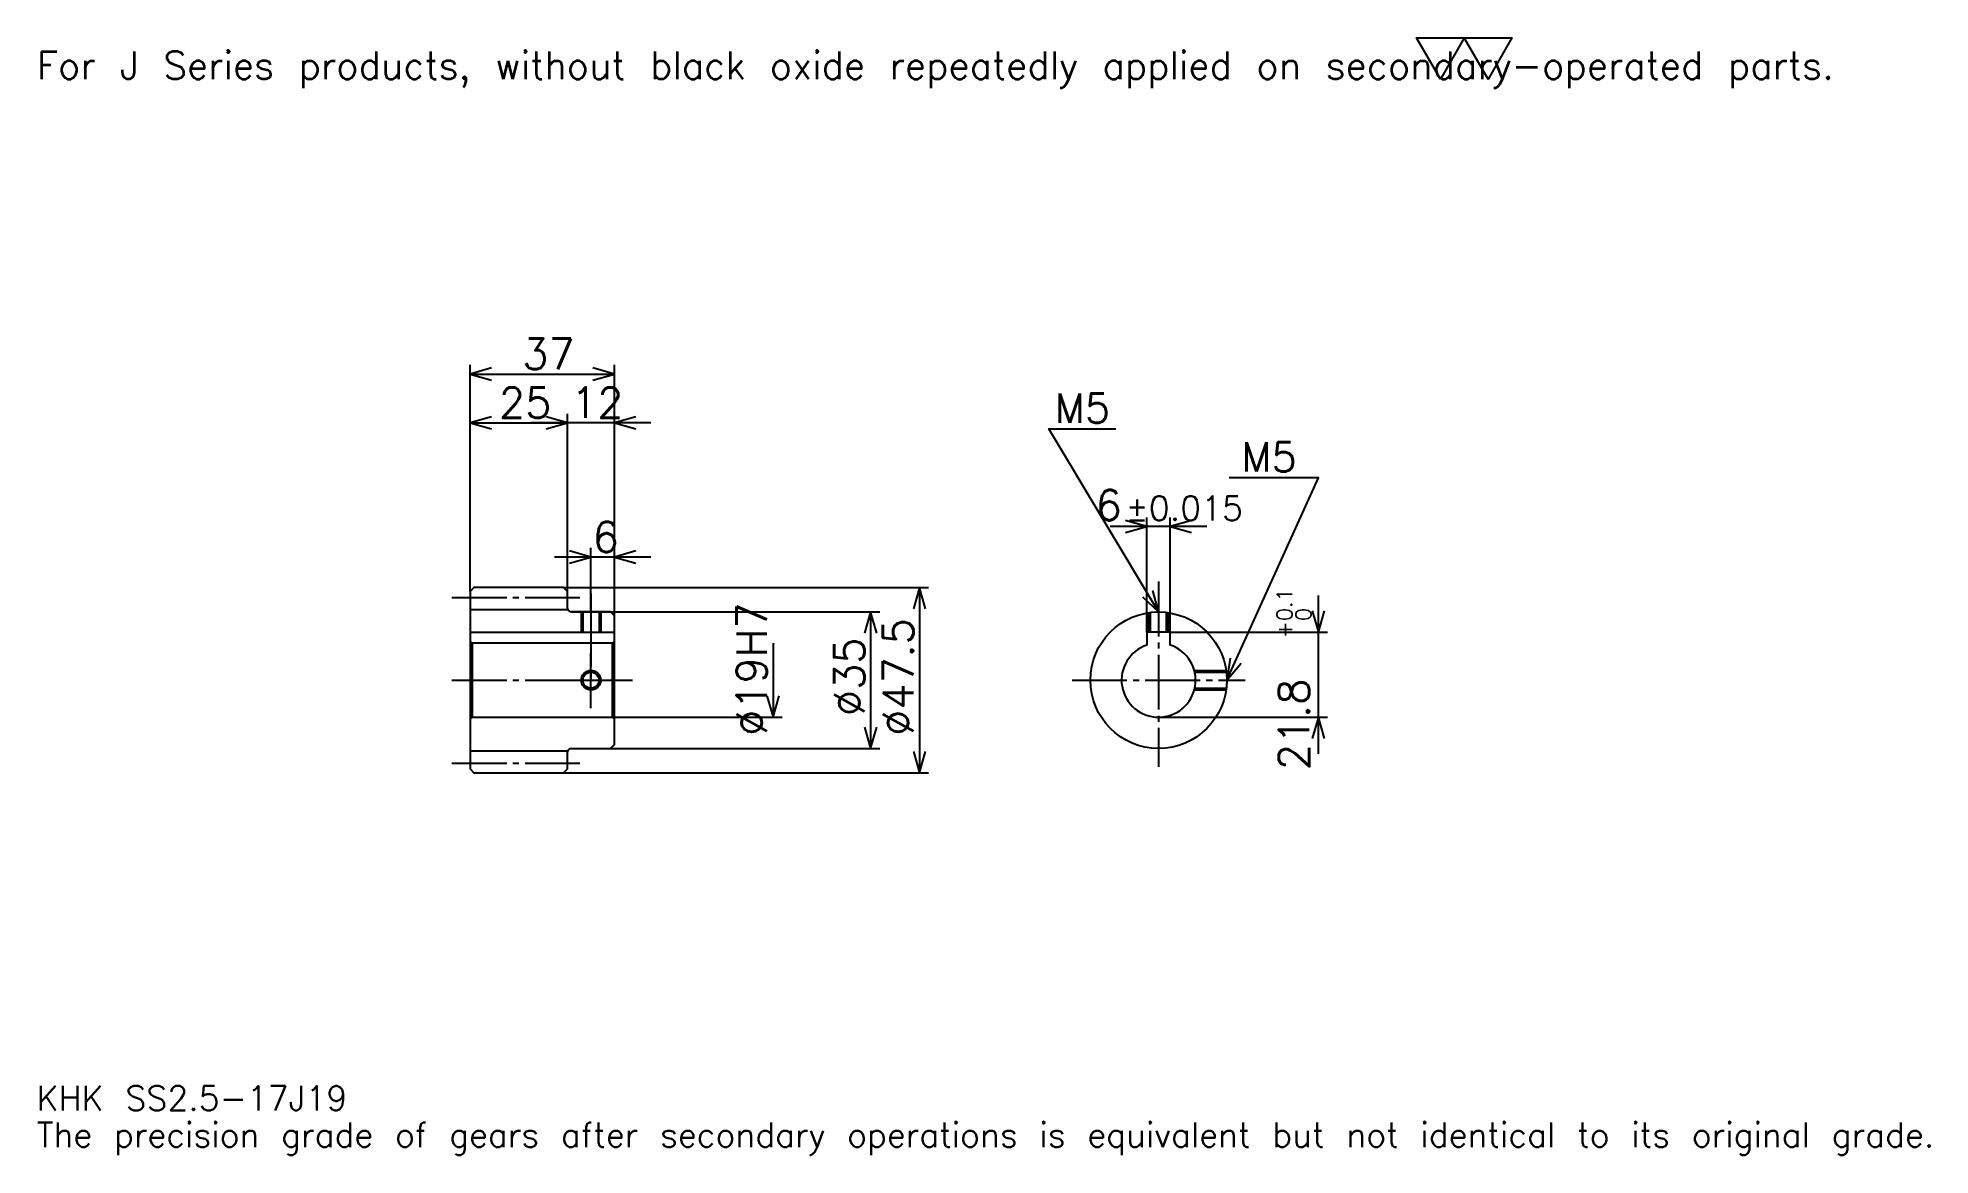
# Model space of a CAD drawing. Extents: x 16 to 501, y 6 to 292.
import ezdxf

# ---------------------------------------------------------------- set-up
doc = ezdxf.new("R2010")
doc.units = 0
doc.linetypes.add('DASHDOT', pattern=[18.782608, 14.086957, -1.565217, 1.565217, -1.565217])
doc.layers.get('0').update_dxf_attribs({"linetype": 'CONTINUOUS'})
doc.layers.add('DASHDOT', color=6, linetype='DASHDOT')
doc.styles.add('KANJI', font='TXT', dxfattribs={"bigfont": 'BIGFONT'})

msp = doc.modelspace()

# ---------------------------------------------------------------- linework, layer by layer
at = {"color": 5}
for p, q in [((126.782608, 151.315216), (126.782608, 208.445648)), ((126.782608, 206.097809), (163.782608, 206.097809)), ((163.782608, 151.315216), (163.782608, 208.445648)), ((151.782608, 151.315216), (151.782608, 195.923889)), ((126.782608, 193.57608), (151.782608, 193.57608)), ((173.17392, 193.57608), (142.391296, 193.57608)), ((315.760864, 166.978256), (290.978271, 166.978256)), ((300.369568, 139.865204), (300.369568, 169.32608)), ((306.369568, 139.865204), (306.369568, 169.32608)), ((157.782608, 151.315216), (157.782608, 161.48912)), ((173.17392, 159.141296), (148.391296, 159.141296)), ((126.782608, 150.315216), (126.782608, 151.315216)), ((150.782608, 151.315216), (163.782608, 151.315216)), ((151.782608, 150.315216), (151.782608, 151.315216)), ((157.782608, 145.065216), (157.782608, 151.315216)), ((157.782608, 145.065216), (157.782608, 151.315216)), ((163.782608, 151.315216), (244.391296, 151.315216)), ((163.782608, 144.065216), (163.782608, 151.315216)), ((242.043488, 151.315216), (242.043488, 103.815208)), ((344.347839, 108.673904), (344.347839, 149.256516)), ((152.782608, 145.065216), (163.782608, 145.065216)), ((163.782608, 145.065216), (231.869568, 145.065216)), ((229.521729, 145.065216), (229.521729, 110.065208)), ((204.478256, 137.065216), (204.478256, 118.065208)), ((306.369568, 139.865204), (346.695648, 139.865204)), ((163.782608, 118.065208), (206.82608, 118.065208)), ((303.369568, 118.065208), (346.695648, 118.065208)), ((152.782608, 110.065208), (163.782608, 110.065208)), ((163.782608, 110.065208), (231.869568, 110.065208)), ((150.782608, 103.815208), (163.782608, 103.815208)), ((163.782608, 103.815208), (244.391296, 103.815208))]:
    msp.add_line(p, q, dxfattribs=at)
at = {"color": 4}
for p, q in [((126.782608, 145.690216), (151.782608, 145.690216)), ((126.782608, 139.865204), (163.782608, 139.865204)), ((127.282608, 137.065216), (127.282608, 118.065208)), ((163.282608, 137.065216), (163.782608, 137.565216)), ((163.282608, 118.065208), (163.782608, 117.565208)), ((126.782608, 109.440208), (151.782608, 109.440208))]:
    msp.add_line(p, q, dxfattribs=at)
at = {"color": 7}
msp.add_lwpolyline([(375.652161, 281.739136), (369.547821, 292.320007), (393.96521, 292.320007), (387.86087, 281.739136), (381.7565, 292.320007), (375.652161, 281.739136)], dxfattribs=at)
at = {"color": 5}
for points in [[(132.260864, 207.663025), (126.782608, 206.097809), (132.260864, 204.532593)], [(158.304352, 204.532593), (163.782608, 206.097809), (158.304352, 207.663025)], [(132.260864, 195.141296), (126.782608, 193.57608), (132.260864, 192.010864)], [(146.304352, 192.010864), (151.782608, 193.57608), (146.304352, 195.141296)], [(146.304352, 192.010864), (151.782608, 193.57608), (146.304352, 195.141296)], [(169.260864, 195.141296), (163.782608, 193.57608), (169.260864, 192.010864)], [(303.369568, 145.065216), (275.195648, 192.021729), (292.413025, 192.021729)], [(320.869568, 127.565208), (344.347839, 179.5), (321.495667, 179.5)], [(294.891296, 165.41304), (300.369568, 166.978256), (294.891296, 168.543472)], [(311.847839, 168.543472), (306.369568, 166.978256), (311.847839, 165.41304)], [(152.304352, 157.57608), (157.782608, 159.141296), (152.304352, 160.706512)], [(169.260864, 160.706512), (163.782608, 159.141296), (169.260864, 157.57608)], [(243.608704, 145.836945), (242.043488, 151.315216), (240.478271, 145.836945)], [(299.208862, 148.957474), (303.369568, 145.065216), (301.893188, 150.568085)], [(231.086945, 139.586945), (229.521729, 145.065216), (227.956512, 139.586945)], [(342.782593, 145.343475), (344.347839, 139.865204), (345.913025, 145.343475)], [(321.700012, 133.201843), (320.869568, 127.565208), (324.55249, 131.912308)], [(202.91304, 123.543472), (204.478256, 118.065208), (206.043472, 123.543472)], [(345.913025, 112.586945), (344.347839, 118.065208), (342.782593, 112.586945)], [(227.956512, 115.543472), (229.521729, 110.065208), (231.086945, 115.543472)], [(240.478271, 109.293472), (242.043488, 103.815208), (243.608704, 109.293472)]]:
    msp.add_lwpolyline(points, dxfattribs=at)
at = {"color": 4}
for points in [[(151.782608, 146.065216), (151.782608, 150.315216), (150.782608, 151.315216), (127.782608, 151.315216), (126.782608, 150.315216), (126.782608, 117.565208)], [(152.782608, 110.065208), (162.782608, 110.065208), (163.782608, 111.065208), (163.782608, 144.065216), (162.782608, 145.065216), (152.782608, 145.065216)], [(155.282608, 145.065216), (155.282608, 139.865204)], [(155.717606, 145.065216), (155.717606, 139.865204)], [(159.84761, 145.065216), (159.84761, 139.865204)], [(160.282608, 145.065216), (160.282608, 139.865204)], [(300.869568, 139.865204), (300.869568, 144.885712)], [(301.304565, 139.865204), (301.304565, 144.942947)], [(305.43457, 139.865204), (305.43457, 144.942947)], [(305.869568, 139.865204), (305.869568, 144.885712)], [(126.782608, 117.565208), (127.282608, 118.065208), (163.282608, 118.065208), (163.282608, 137.065216), (127.282608, 137.065216), (126.782608, 137.565216)], [(306.369568, 136.579086), (306.369568, 139.865204), (300.369568, 139.865204), (300.369568, 136.579086)], [(312.534729, 130.065216), (320.690063, 130.065216)], [(312.642426, 129.630203), (320.747314, 129.630203)], [(312.534729, 125.065208), (320.690063, 125.065208)], [(312.642426, 125.500206), (320.747314, 125.500206)], [(126.782608, 117.565208), (126.782608, 104.815208), (127.782608, 103.815208), (150.782608, 103.815208), (151.782608, 104.815208), (151.782608, 109.065208)]]:
    msp.add_lwpolyline(points, dxfattribs=at)
for centre, radius in [((303.369568, 127.565208), 17.5), ((157.782608, 127.565208), 2.065)]:
    msp.add_circle(centre, radius, dxfattribs=at)
at = {"color": 7}
msp.add_circle((157.782608, 127.565208), 2.5, dxfattribs=at)
at = {"color": 4}
for centre, radius, start, end in [((152.782608, 146.065216), 1, 180, 270), ((303.369568, 127.565208), 9.5, 108.40848033, 71.59151967), ((152.782608, 109.065208), 1, 90, 180)]:
    msp.add_arc(centre, radius, start, end, dxfattribs=at)
at = {"layer": 'DASHDOT', "color": 7}
for p, q in [((303.369568, 152.891296), (303.369568, 105.369553)), ((122.08696, 148.815216), (156.478256, 148.815216)), ((157.782608, 145.065216), (157.782608, 127.565208)), ((122.08696, 127.565208), (168.478256, 127.565208)), ((281.17392, 127.565208), (325.565216, 127.565208)), ((122.08696, 106.315208), (156.478256, 106.315208))]:
    msp.add_line(p, q, dxfattribs=at)
for points in [[(157.782608, 149.760864), (157.782608, 135.169556)], [(157.782608, 120.369553), (157.782608, 134.760864)], [(150.58696, 127.565208), (164.978256, 127.565208)]]:
    msp.add_lwpolyline(points, dxfattribs=at)

# ---------------------------------------------------------------- texts
at = {"color": 7, "style": 'KANJI'}
for s, height, p in [('For J Series products, without black oxide repeatedly applied on secondary-operated parts.', 7.043478, (15.652174, 281.739136)), ('37', 7.826087, (140.195648, 207.349991)), ('25', 7.826087, (134.195648, 194.828247)), ('12', 7.826087, (152.695648, 194.828247)), ('M5', 7.513044, (276.760864, 193.586945)), ('M5', 7.513044, (324.626099, 181.065216)), ('6', 7.826087, (287.214966, 168.543472)), ('%%p0.015', 6.26087, (294.961853, 168.543472)), ('6', 7.826087, (158.239136, 160.393463)), ('KHK SS2.5-17J19', 6.26087, (15.652174, 17.217392)), ('The precision grade of gears after secondary operations is equivalent but not identical to its original grade.', 6.26087, (15.652174, 7.826087))]:
    msp.add_text(s, height=height, dxfattribs=at).set_placement(p)
for s, height, p in [('%%c19H7', 7.826087, (202.91304, 113.2826)), ('0.1', 3.913043, (337.617371, 142.727234)), ('%%c47.5', 7.826087, (240.478271, 113.2826)), ('+', 3.913043, (337.617371, 138.344635)), ('0', 3.913043, (342.469543, 142.727234)), ('%%c35', 7.826087, (227.956512, 118.369553)), ('21.8', 7.826087, (342, 104.47023))]:
    msp.add_text(s, height=height, rotation=90, dxfattribs=at).set_placement(p)

doc.saveas('drawing.dxf')
